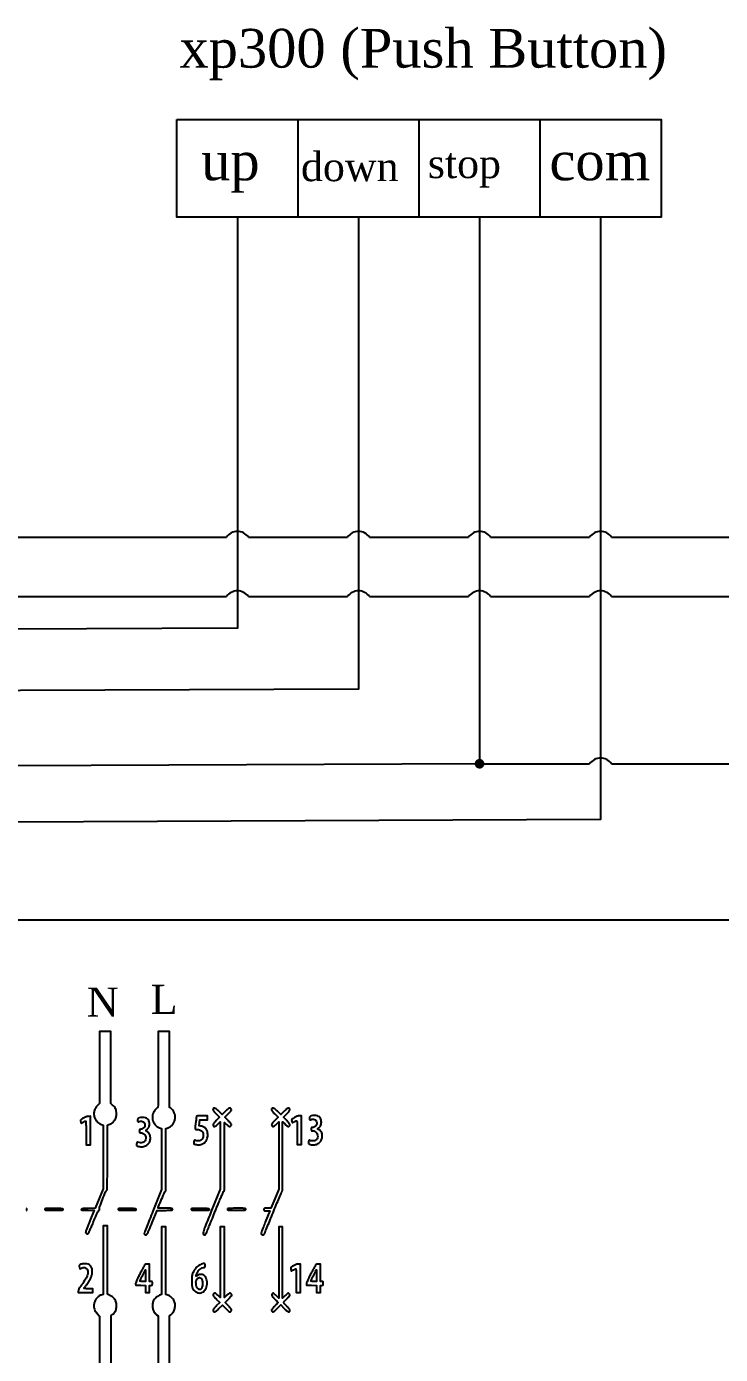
# Model space of a CAD drawing. Extents: x 8694 to 20248, y -4045 to 2404.
# Drawn here: x 13333 to 14766, y -762 to 1980 of the extents above; entities that cross this region are included whole.
import ezdxf

# ---------------------------------------------------------------- set-up
doc = ezdxf.new("R2010")
doc.units = 0
doc.header["$MEASUREMENT"] = 0
doc.styles.get("Standard").update_dxf_attribs({"font": 'romantic.ttf'})

msp = doc.modelspace()

# ---------------------------------------------------------------- linework, layer by layer
at = {"linetype": 'Continuous'}
msp.add_lwpolyline([(13643.3, 1788.2), (14643.3, 1788.2), (14643.3, 1586.3), (13643.3, 1586.3)], close=True, dxfattribs=at)
for points in [[(13893.3, 1788.2), (13893.3, 1586.3)], [(14143.3, 1586.3), (14143.3, 1788.2)], [(14393.3, 1586.3), (14393.3, 1788.2)], [(13768.3, 1586.3), (13768.3, 737.8), (13144.4, 734.8)]]:
    msp.add_lwpolyline(points, dxfattribs=at)
at = {"color": 2, "linetype": 'Continuous'}
msp.add_lwpolyline([(14018.3, 1586.3), (14018.3, 611.9), (13144.6, 608.1)], dxfattribs=at)
at = {"color": 1, "linetype": 'Continuous'}
for points in [[(14268.3, 1586.3), (14268.3, 457.7), (13144.9, 452.6)], [(14268.3, 457.7), (14495.6, 457.7)], [(14541, 457.7), (15155.1, 457.7)]]:
    msp.add_lwpolyline(points, dxfattribs=at)
at = {"color": 18, "linetype": 'Continuous', "true_color": 0x000000}
msp.add_lwpolyline([(14518.3, 1586.3), (14518.3, 342.5), (13145.1, 336.3)], dxfattribs=at)
at = {"color": 3, "linetype": 'Continuous'}
for points in [[(13144.1, 925.8), (13745.6, 925.8)], [(13791, 925.8), (13995.6, 925.8)], [(14041, 925.8), (14245.6, 925.8)], [(14291, 925.8), (14495.6, 925.8)], [(14541, 925.8), (15155.1, 925.8)]]:
    msp.add_lwpolyline(points, dxfattribs=at)
at = {"color": 5, "linetype": 'Continuous'}
for points in [[(13144.3, 803.1), (13745.6, 803.1)], [(13791, 803.1), (13995.6, 803.1)], [(14041, 803.1), (14245.6, 803.1)], [(14291, 803.1), (14495.6, 803.1)], [(14541, 803.1), (15155.1, 803.1)]]:
    msp.add_lwpolyline(points, dxfattribs=at)
at = {"linetype": 'Continuous', "const_width": 10}
msp.add_lwpolyline([(14263.3, 457.7, 1), (14273.3, 457.7, 1)], format="xyb", close=True, dxfattribs=at)
at = {"color": 39, "linetype": 'Continuous', "true_color": 0x61361f}
msp.add_lwpolyline([(13145.5, 135.7), (15155.1, 135.7)], dxfattribs=at)
for points in [[(13483.7, -169.4), (13483.7, -243.7), (13479.3, -247.9, 0.077655), (13474.7, -254.1, 0.082409), (13472.2, -261.2, 0.082262), (13472.2, -268.7, 0.07701), (13474.6, -276, 0.056311), (13476.9, -279.5, 0.038466), (13480.2, -282.8, 0.038732), (13483.9, -285.6, 0.061736), (13487.4, -287.3), (13490.7, -288.3), (13490.7, -354), (13490.7, -419.7), (13482.5, -439.9), (13474.3, -460.1), (13460.3, -460.4, 0.003137), (13452.2, -460.6, 0.02698), (13448.5, -460.9, 0.07098), (13446.7, -461.5, 0.244091), (13445.9, -462.4, 0.306526), (13446.3, -463.4, 0.110099), (13447.8, -463.9, 0.030267), (13451, -464.1, 0.002748), (13459.1, -464.2), (13472.6, -464.2), (13463.7, -486.2, 0.002199), (13460.2, -494.7, 0.003367), (13457.3, -502.1, 0.001187), (13454.9, -508.6, 0.090066), (13454.7, -509.6, 0.115924), (13454.9, -510.3, 0.054696), (13455.3, -511, 0.050007), (13456, -511.7, 0.049876), (13456.8, -512.3, 0.040028), (13458, -512.8, 0.110191), (13458.8, -512.8, 0.119081), (13459.6, -512.6, 0.050966), (13460.5, -511.9, 0.090211), (13461.4, -510.6, 0.002202), (13464.3, -504.1, 0.004716), (13467.6, -496.4, 0.003183), (13471.3, -487.5, -0.00343), (13475.6, -477, -0.010739), (13478.7, -470.1, -0.008199), (13481.1, -465.2, -0.228357), (13482.2, -464.4, 0.095687), (13483, -464, 0.152903), (13483.4, -463.5, 0.108615), (13483.6, -462.6, 0.035075), (13483.4, -461.4, -0.136756), (13483.7, -457.7, -0.003371), (13489.8, -441.7, -0.003618), (13496, -425.8, -0.124325), (13498.4, -422.6, 0.215251), (13499.2, -421, 0.002419), (13499.5, -408.8, 0.004225), (13499.7, -390.3, 0.000712), (13499.7, -354.9), (13499.7, -288.4), (13503, -287.3, 0.074252), (13509.5, -283.8, 0.081896), (13514.5, -278.7, 0.081342), (13517.6, -272.2, 0.071973), (13518.7, -264.8, 0.047845), (13518.2, -259.5, 0.058025), (13516.7, -254.8, 0.058814), (13514.2, -250.6, 0.051243), (13510.6, -246.9), (13506.7, -243.5), (13506.7, -169.3), (13506.7, -95.2), (13495.2, -95.2), (13483.7, -95.2)], [(13604.7, -173.7, -0.000938), (13604.7, -205.8, -0.002002), (13604.5, -230.7, -0.000188), (13604.2, -251.8, -0.410554), (13603.8, -252.2, 0.15134), (13603.3, -252.4, 0.015037), (13602.2, -253.1, 0.017859), (13600.9, -254.2, 0.013257), (13599.6, -255.4, 0.122783), (13593.7, -265.3, 0.123212), (13593.1, -276.7, 0.123688), (13598, -287, 0.12431), (13607.2, -293.8), (13611.7, -295.7), (13611.7, -358.7), (13611.7, -421.6), (13593.7, -466, 0.002118), (13586.8, -483.2, 0.003334), (13581, -498, 0.000881), (13576.1, -511, 0.126292), (13575.9, -512.6, 0.073965), (13576.2, -513.6, 0.137827), (13576.8, -514.2, 0.109783), (13577.7, -514.6, 0.037161), (13579.1, -514.7, 0.195168), (13581.2, -513.9, 0.079793), (13583, -511.4, 0.022546), (13585.5, -506, 0.001412), (13592.2, -489.7), (13602.3, -464.7), (13618.5, -464.4, 0.002119), (13628.7, -464.2, 0.028164), (13632.4, -463.9, 0.103605), (13634.1, -463.3, 0.260617), (13634.7, -462.2, 0.249678), (13634.1, -461.1, 0.115805), (13632.6, -460.5, 0.030489), (13629.1, -460.2, 0.002252), (13619.7, -460.2, -0.004361), (13614, -460.1, -0.007264), (13609.1, -460, -0.002109), (13605, -459.8, -0.398213), (13604.7, -459.5, -0.100026), (13605.3, -456.5, -0.001883), (13611.7, -441.5, -0.000849), (13618.4, -425.9, -0.294423), (13619.5, -425.2, 0.402189), (13620.2, -424.5, 0.001552), (13620.5, -412, 0.00405), (13620.7, -393.7, 0.000764), (13620.7, -360.3), (13620.7, -295.4), (13623.3, -294.8, 0.059098), (13626.1, -293.7, 0.030151), (13629.4, -291.8, 0.029857), (13632.4, -289.4, 0.045606), (13634.7, -286.9, 0.072028), (13637.8, -281.5, 0.062624), (13639.5, -275.1, 0.063132), (13639.5, -268.6, 0.075879), (13637.8, -262.7, 0.047587), (13636, -259.5, 0.026073), (13633.2, -255.9, 0.020418), (13630.3, -252.9, 0.194464), (13628.6, -252.2, -0.410554), (13628.2, -251.8, -0.000188), (13628, -230.7, -0.002002), (13627.8, -205.8, -0.000938), (13627.7, -173.7), (13627.7, -95.2), (13616.2, -95.2), (13604.7, -95.2)], [(13450, -273.8, 0.008043), (13446.2, -276.1, 0.082035), (13444.8, -277.3, 0.164744), (13444.3, -278.5, 0.058315), (13444.4, -280.5, 0.009282), (13444.7, -281.8, 0.012126), (13445, -282.9, 0.009772), (13445.2, -283.8, 0.101949), (13445.4, -284.2, 0.302097), (13445.8, -284.3, 0.016104), (13446.9, -283.9, 0.020827), (13448.2, -283.2, 0.013199), (13449.7, -282.4, -0.010775), (13451.3, -281.6, -0.013488), (13452.8, -280.8, -0.011703), (13454.1, -280.3, -0.094876), (13454.7, -280.2, -0.39736), (13455.2, -280.7, -0.003743), (13455.5, -286.3, -0.008019), (13455.7, -293.8, -0.002708), (13455.7, -304.7), (13455.7, -329.2), (13460.2, -329.2), (13464.7, -329.2), (13464.7, -299.7), (13464.7, -270.2), (13460.5, -270.3, 0.045106), (13458.2, -270.5, 0.033027), (13455.7, -271.2, 0.028352), (13453, -272.3, 0.017724)], [(13565.7, -273.5, 0.03276), (13564, -274.2, 0.079408), (13562.9, -275, 0.099176), (13562.3, -275.9, 0.074016), (13562, -277.2, 0.053614), (13562, -279.7, 0.15808), (13562.7, -281.2, 0.224723), (13563.9, -281.7, 0.110411), (13565.6, -281.2, -0.134229), (13570.1, -280.2, -0.146789), (13574.2, -281.7, -0.147895), (13576.9, -285.2, -0.136743), (13577.3, -289.7, -0.100984), (13576.2, -292.4, -0.075863), (13573.9, -294.9, -0.075091), (13571, -296.6, -0.094895), (13568, -297.2, 0.066054), (13566.8, -297.3, 0.185705), (13566.1, -297.8, 0.121458), (13565.8, -298.8, 0.021851), (13565.7, -300.7, 0.021338), (13565.8, -302.7, 0.146053), (13566.2, -303.6, 0.188194), (13566.9, -304.1, 0.039999), (13568.5, -304.2, -0.121342), (13573.3, -305.4, -0.119766), (13577, -308.7, -0.115019), (13578.9, -313.4, -0.105635), (13578.6, -318.7, -0.134666), (13576.5, -322.3, -0.116327), (13572.7, -324.5, -0.098809), (13567.8, -325, -0.07328), (13562.5, -323.7, 0.115598), (13561.7, -323.6, 0.209229), (13561, -323.9, 0.102588), (13560.6, -324.8, 0.018726), (13560.1, -326.7, 0.054698), (13559.9, -329.4, 0.195697), (13560.6, -331, 0.133421), (13562.4, -332, 0.021005), (13566.5, -332.8, 0.087053), (13574.6, -332.6, 0.107403), (13581.5, -329.6, 0.112729), (13586.4, -324.1, 0.103826), (13588.5, -316.9, 0.052201), (13588.4, -312.2, 0.068098), (13587.3, -308, 0.073355), (13585.2, -304.6, 0.075092), (13582.2, -301.9), (13579, -299.8), (13581.7, -297.5, 0.034769), (13582.9, -296.4, 0.022602), (13584, -295, 0.022732), (13585, -293.5, 0.039587), (13585.7, -292.2, 0.082073), (13586.5, -288.7, 0.042614), (13586.5, -284.1, 0.042605), (13585.6, -279.8, 0.113548), (13584.1, -277, 0.089731), (13580.6, -274.3, 0.073796), (13576, -272.7, 0.068752), (13570.9, -272.4, 0.061193)], [(13683.7, -270.4, -0.023765), (13683.6, -271.3, -0.000984), (13683.2, -274.4, -0.001705), (13682.8, -278.1, -0.001209), (13682.2, -282.2, 0.002804), (13680.8, -292.7, 0.073413), (13680.9, -295.5, 0.283829), (13682, -296.8, 0.074187), (13684.8, -297.2, -0.052342), (13688.2, -297.6, -0.05514), (13691.4, -298.6, -0.058278), (13694.1, -300.3, -0.074493), (13696.2, -302.4, -0.105787), (13697.3, -305.1, -0.04542), (13697.7, -308.9, -0.044961), (13697.3, -312.9, -0.0765), (13696.3, -316.1, -0.125614), (13693.7, -319, -0.090972), (13689.8, -320.7, -0.082659), (13685.2, -321, -0.07854), (13680.6, -319.8, 0.123306), (13679.8, -319.6, 0.211255), (13679.2, -320, 0.100406), (13678.7, -320.9, 0.018535), (13678.3, -322.8, 0.048815), (13678, -325.5, 0.190318), (13678.6, -327, 0.139001), (13680.3, -327.9, 0.022261), (13683.9, -328.7, 0.099406), (13692.9, -328.5, 0.121163), (13700.3, -324.7, 0.119298), (13705.2, -317.8, 0.094416), (13707, -308.9, 0.0629), (13706.2, -301.8, 0.10174), (13703.6, -296.3, 0.107796), (13699.2, -292.6, 0.077372), (13693, -290.4), (13689.2, -289.7), (13690.1, -283.4), (13690.9, -277.2), (13698.8, -277.2), (13706.7, -277.2), (13706.7, -273.2), (13706.7, -269.2), (13695.2, -269.2, 0.005315), (13689.6, -269.3, 0.021682), (13686.3, -269.5, 0.030914), (13684.2, -269.8, 0.340811)], [(13718.4, -253.9, 0.21578), (13717.7, -255.6, 0.104875), (13718.4, -258, 0.057015), (13720.5, -261.2, 0.017771), (13724.4, -265.4), (13731.2, -272.2), (13724.4, -279.1, 0.009086), (13721, -282.6, 0.033667), (13719.1, -285, 0.056192), (13718.1, -286.8, 0.132397), (13717.9, -288.3, 0.168917), (13719, -290.5, 0.23778), (13721, -291.1, 0.115983), (13724.1, -289.8, 0.035806), (13727.8, -286.6), (13732.7, -281.8), (13732.7, -351.3), (13732.7, -420.9), (13714.3, -466.3, 0.001483), (13701.6, -497.8, 0.024525), (13697.9, -508.5, 0.122973), (13697.8, -513.3, 0.354618), (13700.1, -515.2, 0.263643), (13702.2, -514, 0.030344), (13704.8, -509.1, 0.007745), (13709.4, -498.3, 0.000219), (13728.3, -451.9, -0.003535), (13732.7, -441.3, -0.006617), (13736.4, -432.7, -0.002046), (13739.7, -425.7, -0.291758), (13740.4, -425.2, 0.407149), (13741.2, -424.5, 0.001523), (13741.5, -411.1, 0.003857), (13741.7, -391.4, 0.000665), (13741.7, -354), (13741.7, -282.8), (13746, -287, 0.036431), (13749.3, -289.8, 0.103307), (13752, -291, 0.173327), (13754.1, -290.7, 0.15408), (13755.7, -289.1, 0.159019), (13756, -287.7, 0.108908), (13755.4, -286.2, 0.043431), (13753.7, -284, 0.005763), (13749.6, -279.6), (13742.4, -272.2), (13749.6, -264.7, 0.005763), (13753.7, -260.4, 0.043431), (13755.4, -258.2, 0.108908), (13756, -256.7, 0.159019), (13755.7, -255.2, 0.172987), (13753.9, -253.6, 0.19207), (13751.6, -253.6, 0.085371), (13748.3, -255.5, 0.019025), (13743.5, -259.9), (13736.7, -266.6), (13729.9, -259.9, 0.017771), (13725.7, -256, 0.057015), (13722.6, -253.9, 0.104875), (13720.2, -253.2, 0.21578)], [(13839.4, -253.9, 0.21578), (13838.7, -255.6, 0.104875), (13839.4, -258, 0.057015), (13841.5, -261.2, 0.017771), (13845.4, -265.4), (13852.2, -272.2), (13845.4, -279.1, 0.009086), (13842, -282.6, 0.033667), (13840.1, -285, 0.056192), (13839.1, -286.8, 0.132397), (13838.9, -288.3, 0.168917), (13840, -290.5, 0.23778), (13842, -291.1, 0.115983), (13845.1, -289.8, 0.035806), (13848.8, -286.6), (13853.7, -281.8), (13853.7, -351), (13853.7, -420.3), (13845.6, -440.3), (13837.5, -460.2), (13830.1, -460.2, 0.005189), (13825.4, -460.2, 0.075261), (13823.7, -460.5, 0.225053), (13823, -461.2, 0.091278), (13822.7, -462.6, 0.083477), (13823, -464, 0.209312), (13823.6, -464.8, 0.084088), (13825.1, -465.2, 0.007443), (13829, -465.4), (13835.3, -465.7), (13825.9, -488.7, 0.003136), (13821.6, -499.6, 0.010666), (13818.9, -506.7, 0.008819), (13817.3, -511.8, 0.216449), (13817.5, -513.2, 0.124064), (13818.7, -514.4, 0.096898), (13820.4, -514.9, 0.102939), (13822.2, -514.8, 0.160605), (13823.4, -514, 0.065788), (13824, -512.9, 0.000299), (13829.2, -500.5, 0.001419), (13835, -486.3, 0.000895), (13841.8, -469.8, -0.001456), (13848.5, -453.3, -0.002299), (13854.4, -439.2, -0.000543), (13859.6, -426.8, -0.096193), (13860.4, -425.6, 0.192142), (13861.2, -423.9, 0.002024), (13861.5, -410.4, 0.003811), (13861.7, -390.4, 0.000686), (13861.7, -353.1), (13861.7, -281.8), (13866.6, -286.6, 0.035806), (13870.4, -289.8, 0.115983), (13873.4, -291.1, 0.23778), (13875.4, -290.5, 0.168917), (13876.6, -288.3, 0.132397), (13876.4, -286.8, 0.056192), (13875.4, -285, 0.033667), (13873.5, -282.6, 0.009086), (13870.1, -279.1), (13863.3, -272.2), (13870.1, -265.3, 0.009086), (13873.5, -261.8, 0.033667), (13875.4, -259.4, 0.056192), (13876.4, -257.6, 0.132397), (13876.6, -256.1, 0.063989), (13876.3, -255, 0.09764), (13875.7, -254.2, 0.09764), (13874.9, -253.7, 0.063989), (13873.8, -253.4, 0.132397), (13872.3, -253.5, 0.056192), (13870.5, -254.5, 0.033667), (13868.1, -256.5, 0.009086), (13864.6, -259.8), (13857.7, -266.6), (13850.9, -259.9, 0.017771), (13846.7, -256, 0.057015), (13843.6, -253.9, 0.104875), (13841.2, -253.2, 0.21578)], [(13886, -272.8, 0.008043), (13882.2, -275.1, 0.082035), (13880.8, -276.3, 0.164744), (13880.3, -277.5, 0.058315), (13880.4, -279.5, 0.009282), (13880.7, -280.8, 0.012126), (13881, -281.9, 0.009772), (13881.2, -282.8, 0.101949), (13881.4, -283.2, 0.302097), (13881.8, -283.3, 0.016104), (13882.9, -282.9, 0.020827), (13884.2, -282.2, 0.013199), (13885.7, -281.4, -0.010775), (13887.3, -280.6, -0.013488), (13888.8, -279.8, -0.011703), (13890.1, -279.3, -0.094876), (13890.7, -279.2, -0.39736), (13891.2, -279.7, -0.003743), (13891.5, -285.3, -0.008019), (13891.7, -292.8, -0.002708), (13891.7, -303.7), (13891.7, -328.2), (13896.2, -328.2), (13900.7, -328.2), (13900.7, -298.7), (13900.7, -269.2), (13896.5, -269.3, 0.045106), (13894.2, -269.5, 0.033027), (13891.7, -270.2, 0.028352), (13889, -271.3, 0.017724)], [(13920.7, -269.5, 0.03276), (13919, -270.2, 0.079408), (13917.9, -271, 0.099176), (13917.3, -271.9, 0.074016), (13917, -273.2, 0.053614), (13917, -275.7, 0.15808), (13917.7, -277.2, 0.224723), (13918.9, -277.7, 0.110411), (13920.6, -277.2, -0.134229), (13925.1, -276.2, -0.146789), (13929.2, -277.7, -0.147895), (13931.9, -281.2, -0.136743), (13932.3, -285.7, -0.100984), (13931.2, -288.4, -0.075863), (13928.9, -290.9, -0.075091), (13926, -292.6, -0.094895), (13923, -293.2, 0.066054), (13921.8, -293.3, 0.185705), (13921.1, -293.8, 0.121458), (13920.8, -294.8, 0.021851), (13920.7, -296.7, 0.021338), (13920.8, -298.7, 0.146053), (13921.2, -299.6, 0.188194), (13921.9, -300.1, 0.039999), (13923.5, -300.2, -0.121342), (13928.3, -301.4, -0.119766), (13932, -304.7, -0.115019), (13933.9, -309.4, -0.105635), (13933.6, -314.7, -0.134666), (13931.5, -318.3, -0.116327), (13927.7, -320.5, -0.098809), (13922.8, -321, -0.07328), (13917.5, -319.7, 0.115598), (13916.7, -319.6, 0.209229), (13916, -319.9, 0.102588), (13915.6, -320.8, 0.018726), (13915.1, -322.7, 0.054698), (13914.9, -325.4, 0.195697), (13915.6, -327, 0.133421), (13917.4, -328, 0.021005), (13921.5, -328.8, 0.087053), (13929.6, -328.6, 0.107403), (13936.5, -325.6, 0.112729), (13941.4, -320.1, 0.103826), (13943.5, -312.9, 0.052201), (13943.4, -308.2, 0.068098), (13942.3, -304, 0.073355), (13940.2, -300.6, 0.075092), (13937.2, -297.9), (13934, -295.8), (13936.7, -293.5, 0.034769), (13937.9, -292.4, 0.022602), (13939, -291, 0.022732), (13940, -289.5, 0.039587), (13940.7, -288.2, 0.082073), (13941.5, -284.7, 0.042614), (13941.5, -280.1, 0.042605), (13940.6, -275.8, 0.113548), (13939.1, -273, 0.089731), (13935.6, -270.3, 0.073796), (13931, -268.7, 0.068752), (13925.9, -268.4, 0.061193)], [(13370.7, -462.2, 0.276174), (13371.4, -463.3, 0.09714), (13373.3, -463.9, 0.024791), (13377.5, -464.2, 0.001619), (13389.8, -464.2, 0.001823), (13401.4, -464.2, 0.021463), (13405.9, -463.9, 0.070823), (13408, -463.4, 0.360693), (13408.5, -462.4, 0.272618), (13407.7, -461.5, 0.052736), (13405.2, -460.9, 0.020644), (13400.5, -460.6, 0.002134), (13389.5, -460.4, 0.001602), (13377.4, -460.3, 0.025315), (13373.3, -460.5, 0.102347), (13371.4, -461, 0.273988)], [(13521.7, -462.2, 0.276174), (13522.4, -463.3, 0.09714), (13524.3, -463.9, 0.024791), (13528.5, -464.2, 0.001619), (13540.8, -464.2, 0.001823), (13552.4, -464.2, 0.021463), (13556.9, -463.9, 0.070823), (13559, -463.4, 0.360693), (13559.5, -462.4, 0.272618), (13558.7, -461.5, 0.052736), (13556.2, -460.9, 0.020644), (13551.5, -460.6, 0.002134), (13540.5, -460.4, 0.001602), (13528.4, -460.3, 0.025315), (13524.3, -460.5, 0.102347), (13522.4, -461, 0.273988)], [(13672.7, -462.2, 0.276174), (13673.4, -463.3, 0.09714), (13675.3, -463.9, 0.024791), (13679.5, -464.2, 0.001619), (13691.8, -464.2, 0.001823), (13703.4, -464.2, 0.021463), (13707.9, -463.9, 0.070823), (13710, -463.4, 0.360693), (13710.5, -462.4, 0.272618), (13709.7, -461.5, 0.052736), (13707.2, -460.9, 0.020644), (13702.5, -460.6, 0.002134), (13691.5, -460.4, 0.001602), (13679.4, -460.3, 0.025315), (13675.3, -460.5, 0.102347), (13673.4, -461, 0.273988)], [(13748.4, -460.9, 0.077955), (13748.1, -461.2, 0.038133), (13747.9, -461.7, 0.036641), (13747.8, -462.3, 0.043841), (13747.7, -462.9, 0.371018), (13748.3, -463.6, 0.019911), (13751.5, -463.9, 0.014835), (13756.8, -464.1, 0.002681), (13766.7, -464.2, 0.001648), (13778.9, -464.2, 0.024577), (13783.1, -463.9, 0.094461), (13785, -463.3, 0.279234), (13785.7, -462.2, 0.274239), (13785, -461.1, 0.098189), (13783.2, -460.5, 0.025448), (13779.1, -460.2, 0.001722), (13767.4, -460.2, 0.0034), (13760.3, -460.2, 0.005368), (13754.2, -460.4, 0.001621), (13749, -460.6, 0.188134)], [(13732.7, -571.3), (13732.7, -644.5), (13727.8, -639.8, 0.005097), (13724.1, -636.5, 0.07857), (13722.7, -635.6, 0.179178), (13721.5, -635.5, 0.050095), (13719.7, -636.2, 0.17582), (13718.2, -637.9, 0.202543), (13718.2, -639.9, 0.079204), (13720.2, -642.9, 0.014242), (13724.7, -647.7), (13731.7, -654.6), (13724.7, -661.7, 0.011177), (13720.3, -666.4, 0.065864), (13718.4, -669.2, 0.155611), (13718, -671.2, 0.161937), (13718.9, -673, 0.159384), (13720.7, -673.9, 0.15857), (13722.6, -673.6, 0.063908), (13725.3, -671.7, 0.009711), (13730.1, -667.2), (13737.3, -660.2), (13744.2, -667.2, 0.008113), (13747, -669.9, 0.01188), (13749.5, -672.1, 0.00738), (13751.6, -673.9, 0.171595), (13752.4, -674.2, 0.145285), (13753.8, -673.8, 0.08612), (13755.2, -672.5, 0.085757), (13756, -670.9, 0.141852), (13756.1, -669.4, 0.099978), (13755.5, -668.3, 0.010835), (13753.8, -666.2, 0.012944), (13751.6, -663.7, 0.010097), (13749.2, -661.1), (13742.8, -654.8), (13749.7, -647.6, 0.006706), (13752.4, -644.8, 0.010003), (13754.7, -642.2, 0.005458), (13756.5, -640, 0.171997), (13756.7, -639.4, 0.154729), (13756.4, -638.3, 0.040939), (13755.1, -636.8, 0.040839), (13753.7, -635.6, 0.158769), (13752.6, -635.2, 0.158325), (13752, -635.4, 0.008914), (13750.5, -636.6, 0.012976), (13748.6, -638.1, 0.009095), (13746.7, -639.8), (13741.7, -644.5), (13741.7, -571.3), (13741.7, -498.2), (13737.2, -498.2), (13732.7, -498.2)], [(13853.7, -571.9), (13853.7, -645.6), (13848.2, -640.2, 0.008782), (13845.2, -637.3, 0.050597), (13843.4, -636, 0.113497), (13842.1, -635.5, 0.163859), (13841, -635.8, 0.145726), (13839.3, -637.6, 0.199852), (13839.3, -639.8, 0.09071), (13841, -642.7, 0.017864), (13845.2, -647.2, -0.007619), (13847.7, -649.7, -0.011247), (13849.8, -652, -0.00667), (13851.5, -654, -0.173745), (13851.7, -654.7, -0.173514), (13851.5, -655.3, -0.006719), (13849.8, -657.3, -0.01129), (13847.7, -659.6, -0.007653), (13845.2, -662.2, 0.020725), (13840.9, -666.8, 0.086259), (13839, -670.1, 0.211849), (13839.1, -672.3, 0.200422), (13840.8, -673.7, 0.162043), (13842.3, -673.7, 0.069112), (13844, -672.8, 0.035454), (13846.4, -670.9, 0.007258), (13850.3, -667.1), (13857.7, -659.7), (13865.1, -667.1, 0.007258), (13869, -670.9, 0.035454), (13871.4, -672.8, 0.069112), (13873.2, -673.7, 0.162043), (13874.6, -673.7, 0.200422), (13876.3, -672.3, 0.211849), (13876.4, -670.1, 0.086259), (13874.5, -666.8, 0.020725), (13870.2, -662.2, -0.007653), (13867.7, -659.6, -0.01129), (13865.6, -657.3, -0.006719), (13864, -655.3, -0.173514), (13863.7, -654.7, -0.173745), (13864, -654, -0.00667), (13865.6, -652, -0.011247), (13867.8, -649.7, -0.007619), (13870.3, -647.2, 0.017864), (13874.4, -642.7, 0.09071), (13876.2, -639.8, 0.199852), (13876.1, -637.6, 0.145726), (13874.5, -635.8, 0.163859), (13873.3, -635.5, 0.113497), (13872, -636, 0.050597), (13870.3, -637.3, 0.008782), (13867.2, -640.2), (13861.7, -645.6), (13861.7, -571.9), (13861.7, -498.2), (13857.7, -498.2), (13853.7, -498.2)], [(13446.7, -575.3, 0.03286), (13443.6, -576.4, 0.129694), (13442, -577.7, 0.164885), (13441.5, -579.4, 0.062638), (13441.9, -581.9), (13442.7, -585.1), (13446.2, -583.6, -0.037261), (13449.5, -582.5, -0.075994), (13452.2, -582.3, -0.09257), (13454.5, -582.9, -0.08123), (13456.5, -584.2, -0.173116), (13459.3, -589.6, -0.105232), (13458.8, -596.9, -0.065293), (13454.6, -606.3, -0.02476), (13446.6, -618.2, 0.007983), (13443.1, -623, 0.027952), (13441.1, -626.2, 0.044144), (13440.1, -628.6, 0.081161), (13439.7, -630.8), (13439.7, -634.2), (13454.7, -634.2), (13469.7, -634.2), (13469.7, -630.2), (13469.7, -626.2), (13460.7, -626.2, -0.007866), (13457.3, -626.1, -0.013055), (13454.4, -626, -0.00666), (13452, -625.7, -0.382258), (13451.7, -625.4, -0.148294), (13451.9, -624.9, -0.003027), (13453.4, -622.7, -0.006849), (13455.2, -620.1, -0.004519), (13457.4, -617.2, 0.019459), (13462.4, -610, 0.037625), (13465.7, -603.9, 0.044945), (13467.6, -598.1, 0.046552), (13468.5, -592.2, 0.039179), (13468.4, -587.2, 0.06489), (13467.4, -583.1, 0.073868), (13465.5, -579.7, 0.070279), (13462.7, -577, 0.093792), (13459.8, -575.6, 0.038069), (13455.3, -574.8, 0.037786), (13450.7, -574.6, 0.060825)], [(13577, -576.4, 0.040719), (13576.4, -577.4, 0.000827), (13573.6, -582.6, 0.001946), (13570.4, -588.6, 0.001307), (13566.8, -595.5, 0.004607), (13562.7, -603.7, 0.012308), (13559.9, -609.6, 0.013002), (13558.2, -614, 0.118787), (13557.9, -616), (13558.2, -618.7), (13568.5, -619), (13578.7, -619.3), (13578.7, -626.7), (13578.7, -634.2), (13582.7, -634.2), (13586.7, -634.2), (13586.7, -626.7), (13586.7, -619.2), (13589.7, -619.2, 0.033956), (13591.5, -619.1, 0.200505), (13592.3, -618.6, 0.14616), (13592.6, -617.6, 0.015744), (13592.7, -615.2, 0.015744), (13592.6, -612.8, 0.14616), (13592.3, -611.8, 0.200505), (13591.5, -611.3, 0.033956), (13589.7, -611.2), (13586.7, -611.2), (13586.7, -593.2), (13586.7, -575.2), (13582.3, -575.2, 0.026285), (13580.6, -575.3, 0.031205), (13579, -575.6, 0.032683), (13577.7, -576, 0.139265)], [(13693.7, -575.7, 0.061562), (13688.9, -577.9, 0.052497), (13684.6, -581.2, 0.048983), (13680.7, -585.6, 0.040721), (13677.5, -590.9, 0.018463), (13675.7, -595, 0.042628), (13674.7, -598.2, 0.034978), (13674.2, -601.8, 0.00909), (13673.9, -607.8, 0.023299), (13674, -616.2, 0.052872), (13675, -622.4, 0.06899), (13677, -627.2, 0.076968), (13680.3, -631.1, 0.135938), (13688.3, -635, 0.17394), (13696.3, -633.6, 0.1491), (13702.6, -627.2, 0.095174), (13705.5, -617, 0.085017), (13704.7, -606.8, 0.139412), (13700.3, -599.3, 0.184659), (13693.7, -596.5, 0.160395), (13686.4, -598.6, -0.002951), (13683.8, -600.4, -0.120465), (13683.1, -600.6, -0.507972), (13682.9, -600.4, -0.022364), (13683.3, -599, -0.043603), (13685.8, -592.5, -0.067483), (13689.2, -587.5, -0.078725), (13693.4, -584.2, -0.090371), (13698.1, -582.5, 0.024843), (13700.3, -582.1, 0.159218), (13701.2, -581.5, 0.149679), (13701.6, -580.4, 0.021176), (13701.7, -578.1, 0.053759), (13701.4, -575.4, 0.274932), (13700.5, -574.4, 0.134734), (13698.5, -574.4, 0.011517)], [(13884, -578.8, 0.008043), (13880.2, -581.1, 0.082035), (13878.8, -582.3, 0.164744), (13878.3, -583.5, 0.058315), (13878.4, -585.5, 0.009282), (13878.7, -586.8, 0.012126), (13879, -587.9, 0.009772), (13879.2, -588.8, 0.101949), (13879.4, -589.2, 0.302097), (13879.8, -589.3, 0.016104), (13880.9, -588.9, 0.020827), (13882.2, -588.2, 0.013199), (13883.7, -587.4, -0.010775), (13885.3, -586.6, -0.013488), (13886.8, -585.8, -0.011703), (13888.1, -585.3, -0.094876), (13888.7, -585.2, -0.39736), (13889.2, -585.7, -0.003743), (13889.5, -591.3, -0.008019), (13889.7, -598.8, -0.002708), (13889.7, -609.7), (13889.7, -634.2), (13894.2, -634.2), (13898.7, -634.2), (13898.7, -604.7), (13898.7, -575.2), (13894.5, -575.3, 0.045106), (13892.2, -575.5, 0.033027), (13889.7, -576.2, 0.028352), (13887, -577.3, 0.017724)], [(13930, -576.4, 0.040719), (13929.4, -577.4, 0.000827), (13926.6, -582.6, 0.001946), (13923.4, -588.6, 0.001307), (13919.8, -595.5, 0.004607), (13915.7, -603.7, 0.012308), (13912.9, -609.6, 0.013002), (13911.2, -614, 0.118787), (13910.9, -616), (13911.2, -618.7), (13921.5, -619), (13931.7, -619.3), (13931.7, -626.7), (13931.7, -634.2), (13935.7, -634.2), (13939.7, -634.2), (13939.7, -626.7), (13939.7, -619.2), (13942.7, -619.2, 0.033956), (13944.5, -619.1, 0.200505), (13945.3, -618.6, 0.14616), (13945.6, -617.6, 0.015744), (13945.7, -615.2, 0.015744), (13945.6, -612.8, 0.14616), (13945.3, -611.8, 0.200505), (13944.5, -611.3, 0.033956), (13942.7, -611.2), (13939.7, -611.2), (13939.7, -593.2), (13939.7, -575.2), (13935.3, -575.2, 0.026285), (13933.6, -575.3, 0.031205), (13932, -575.6, 0.032683), (13930.7, -576, 0.139265)], [(13578.7, -599.2), (13578.7, -611.2), (13572.6, -611.2, -0.013672), (13570.3, -611.1, -0.024437), (13568.4, -610.9, -0.023741), (13567.1, -610.7, -0.447866), (13566.9, -610.3, -0.025162), (13567.9, -607.9, -0.000757), (13572.9, -598, -0.000094), (13578.2, -587.4, -0.28249), (13578.5, -587.2, -0.408976), (13578.6, -587.3, -0.000427), (13578.6, -590.7, -0.003256), (13578.7, -594.6, -0.001952)], [(13931.7, -599.2), (13931.7, -611.2), (13925.6, -611.2, -0.013672), (13923.3, -611.1, -0.024437), (13921.4, -610.9, -0.023741), (13920.1, -610.7, -0.447866), (13919.9, -610.3, -0.025162), (13920.9, -607.9, -0.000757), (13925.9, -598, -0.000094), (13931.2, -587.4, -0.28249), (13931.5, -587.2, -0.408976), (13931.6, -587.3, -0.000427), (13931.6, -590.7, -0.003256), (13931.7, -594.6, -0.001952)], [(13693.1, -604.7, -0.151944), (13695.8, -609.9, -0.068009), (13696.2, -617.7, -0.071675), (13694.5, -624.8, -0.241883), (13691.1, -627.8, -0.215948), (13687.9, -627.2, -0.118308), (13685.1, -624.2, -0.07892), (13683.3, -619, -0.045007), (13682.7, -612.4, -0.102066), (13683.7, -607.7, -0.133286), (13686.4, -604.3, -0.173232), (13689.9, -603.3, -0.185382)]]:
    msp.add_lwpolyline(points, format="xyb", close=True)
for points in [[(13507.7, -831.2), (13507.7, -756.4), (13507.7, -681.7), (13511.1, -679, 0.105756), (13516, -673, 0.086106), (13518.5, -665, 0.08317), (13518.3, -656.4, 0.088761), (13515.2, -648.6, 0.029188), (13513.4, -646, 0.047496), (13511.5, -644.1, 0.043536), (13509.2, -642.4, 0.020401), (13506, -640.7), (13499.9, -637.7), (13499.8, -566.9), (13499.7, -496.2), (13495.2, -496.2), (13490.7, -496.2), (13490.7, -567.1), (13490.7, -638), (13487.1, -639.2, 0.082189), (13481.8, -642, 0.066351), (13477.2, -646.6, 0.06413), (13473.8, -652.3, 0.066749), (13472.1, -658.7, 0.057415), (13472, -663.8, 0.063552), (13473, -668.6, 0.060376), (13475.3, -673.2, 0.044714), (13478.9, -677.6), (13483.7, -682.6), (13483.7, -756.9), (13483.7, -831.2)], [(13627.7, -831.2), (13627.7, -756.8), (13627.7, -682.4), (13631.1, -679.8, 0.098574), (13635.9, -674.4, 0.072931), (13638.9, -667, 0.072348), (13639.6, -658.9, 0.093631), (13637.9, -651.7, 0.061508), (13635.6, -648, 0.038172), (13632.1, -644.2, 0.038384), (13628.1, -641.1, 0.068322), (13624.4, -639.2), (13620.7, -638), (13620.7, -568.1), (13620.7, -498.2), (13616.2, -498.2), (13611.7, -498.2), (13611.7, -568.1), (13611.7, -637.9), (13607.3, -639.6, 0.069534), (13603.2, -641.9, 0.042342), (13599, -645.6, 0.04264), (13595.6, -649.8, 0.079599), (13593.8, -653.8, 0.070174), (13592.8, -661.1, 0.068158), (13593.9, -668.5, 0.070949), (13596.9, -675, 0.0888), (13601.3, -679.8), (13604.7, -682.4), (13604.7, -756.8), (13604.7, -831.2)]]:
    msp.add_lwpolyline(points, format="xyb")
at = {"color": 3, "linetype": 'Continuous'}
for centre in [(13768.3, 909.5), (14018.3, 909.5), (14268.3, 909.5), (14518.3, 909.5)]:
    msp.add_arc(centre, 27.9, 35.6993, 144.3007, dxfattribs=at)
at = {"color": 5, "linetype": 'Continuous'}
for centre in [(13768.3, 786.8), (14018.3, 786.8), (14268.3, 786.8), (14518.3, 786.8)]:
    msp.add_arc(centre, 27.9, 35.6993, 144.3007, dxfattribs=at)
at = {"color": 1, "linetype": 'Continuous'}
msp.add_arc((14518.3, 441.4), 27.9, 35.6993, 144.3007, dxfattribs=at)
for centre, radius, start, end in [((13332.4, -461.6), 1.14, 17.8221, 68.9625), ((13332.4, -463.8), 1.14, 291.0375, 342.1779), ((13329, -462.7), 4.71, 360, 17.8221), ((13329, -462.7), 4.71, 342.1779, 0)]:
    msp.add_arc(centre, radius, start, end)

# ---------------------------------------------------------------- texts
at = {"linetype": 'Continuous', "attachment_point": 1}
for s, width, insert, char_height in [('xp300 (Push Button)', 1035.596, (13648.5, 1975), 80), ('up', 437.549, (13693.4, 1742.5), 80), ('down', 437.549, (13899.6, 1720.6), 60), ('stop', 437.549, (14161.5, 1726.9), 60), ('com', 437.549, (14412.6, 1742.5), 80), ('L', 205.782, (13589.3, 1.3), 60), ('N', 205.782, (13457.4, -4.4), 60)]:
    msp.add_mtext_dynamic_manual_height_columns(s, width=width, gutter_width=1, heights=[0], dxfattribs=dict(at, insert=insert, char_height=char_height))

doc.saveas('drawing.dxf')
